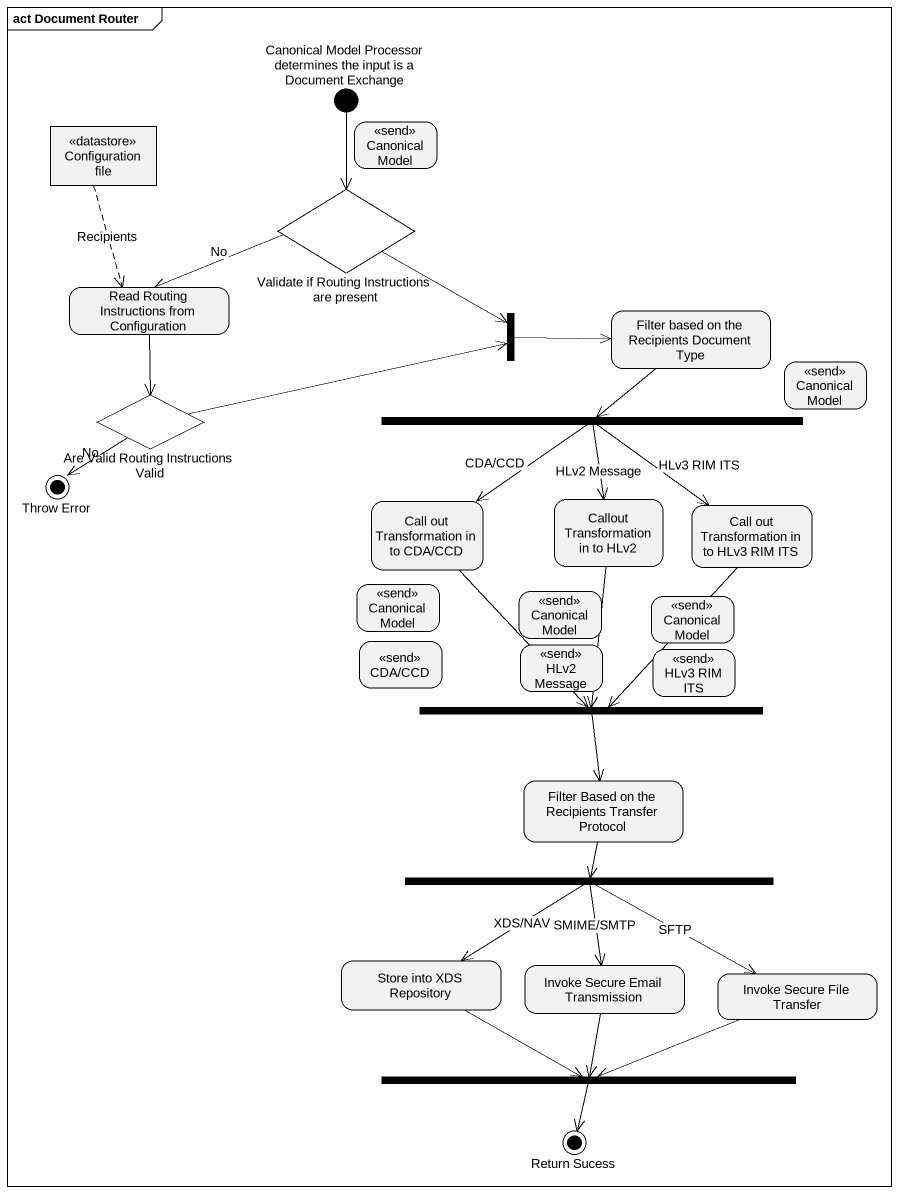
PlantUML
@startuml
mainframe act Document Router
hide empty description
state "Configuration file" as Configuration_file <<datastore>>
state "Canonical Model Processor determines the input is a Document Exchange" as Canonical_Model_Processor <<start>>
state "Canonical Model" as Canonical_Model <<send>>
state "Validate if Routing Instructions are present" as Validate_if_Routing <<choice>>
state "Read Routing Instructions from Configuration" as Read_Routing_Instructions
state fork1 <<join>>
state "Filter based on the Recipients Document Type" as Filter_based_on_the
state "Are Valid Routing Instructions Valid" as Are_Valid_Routing <<choice>>
state "Canonical Model" as Canonical_Model_2 <<send>>
state fork2 <<fork>>
state "Throw Error" as Throw_Error <<end>>
state "Call out Transformation in to CDA/CCD" as Call_out_Transformation_in
state "Callout Transformation in to HLv2" as Callout_Transformation_in
state "Call out Transformation in to HLv3 RIM ITS" as Call_out_Transformation_in_2
state "Canonical Model" as Canonical_Model_3 <<send>>
state "Canonical Model" as Canonical_Model_4 <<send>>
state "Canonical Model" as Canonical_Model_5 <<send>>
state "CDA/CCD" as CDA_CCD <<send>>
state "HLv2 Message" as HLv2_Message <<send>>
state "HLv3 RIM ITS" as HLv3_RIM_ITS <<send>>
state fork3 <<join>>
state "Filter Based on the Recipients Transfer Protocol" as Filter_Based_on_the
state fork4 <<fork>>
state "Store into XDS Repository" as Store_into_XDS_Repository
state "Invoke Secure Email Transmission" as Invoke_Secure_Email
state "Invoke Secure File Transfer" as Invoke_Secure_File_Transfer
state fork5 <<join>>
state "Return Sucess" as Return_Sucess <<end>>
Configuration_file -[dashed]-> Read_Routing_Instructions : Recipients
Canonical_Model_Processor --> Validate_if_Routing
Validate_if_Routing -left-> Read_Routing_Instructions : No
Validate_if_Routing --> fork1
Read_Routing_Instructions --> Are_Valid_Routing
fork1 -right-> Filter_based_on_the
Filter_based_on_the --> fork2
Are_Valid_Routing -right-> fork1
Are_Valid_Routing --> Throw_Error : No
fork2 --> Call_out_Transformation_in : CDA/CCD
fork2 --> Callout_Transformation_in : HLv2 Message
fork2 --> Call_out_Transformation_in_2 : HLv3 RIM ITS
Call_out_Transformation_in --> fork3
Callout_Transformation_in --> fork3
Call_out_Transformation_in_2 --> fork3
fork3 --> Filter_Based_on_the
Filter_Based_on_the --> fork4
fork4 --> Store_into_XDS_Repository : XDS/NAV
fork4 --> Invoke_Secure_Email : SMIME/SMTP
fork4 -right-> Invoke_Secure_File_Transfer : SFTP
Store_into_XDS_Repository -right-> fork5
Invoke_Secure_Email --> fork5
Invoke_Secure_File_Transfer -left-> fork5
fork5 --> Return_Sucess
@enduml
